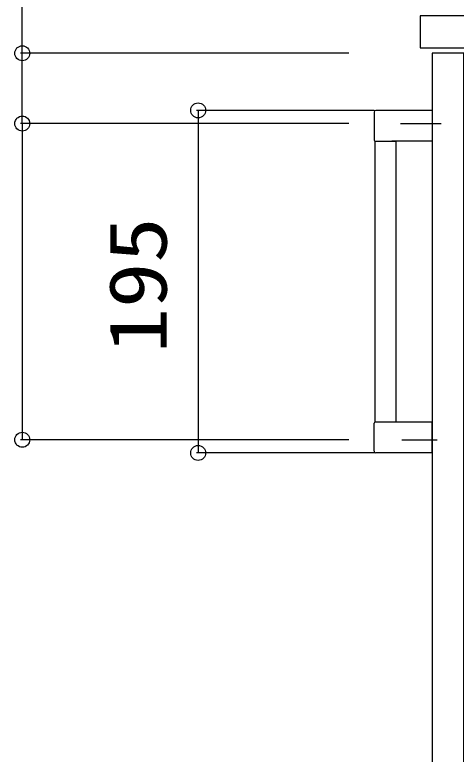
# Model space of a CAD drawing. Units: millimetres, scale not verified. Extents: x -1980 to 1980, y -3200 to 3205.
# Drawn here: x -1538.2 to -1287.3, y -1929 to -1508.1 of the extents above; entities that cross this region are included whole.
import ezdxf
from ezdxf.enums import TextEntityAlignment as Align

# ---------------------------------------------------------------- set-up
doc = ezdxf.new("R2010")
doc.units = ezdxf.units.MM
doc.header["$LTSCALE"] = 15
doc.linetypes.add('CHAIN2', pattern=[12, 9, -1, 1, -1])
for name, color, linetype in [('0-2_YKK_12', 2, 'Continuous'), ('0-3_YKK_13', 4, 'Continuous'), ('0-6_YKK_D', 6, 'Continuous')]:
    doc.layers.add(name, color=color, linetype=linetype)
doc.styles.add('ＭＳ ゴシック', font='')
doc.styles.get('ＭＳ ゴシック').set_extended_font_data('MS Gothic')

msp = doc.modelspace()

# ---------------------------------------------------------------- linework, layer by layer
at = {"layer": '0-2_YKK_12'}
for points in [[(-1307.86, -1526.99), (-902.86, -1526.99), (-902.86, -1508.59), (-1307.86, -1508.59)], [(-1300.86, -2303.99), (-1282.86, -2303.99), (-1282.86, -1529.99), (-1300.86, -1529.99)]]:
    msp.add_lwpolyline(points, close=True, dxfattribs=at)
at = {"layer": '0-3_YKK_13'}
for p, q in [((-1334, -1563.48), (-1334, -1563.99)), ((-1334, -1563.99), (-1333.86, -1579.5)), ((-1300.86, -1562.49), (-1333, -1562.49)), ((-1300.86, -1562.49), (-1300.86, -1579.99)), ((-1333.36, -1739.99), (-1333.36, -1579.99)), ((-1333.36, -1579.99), (-1321.36, -1579.99)), ((-1300.86, -1579.99), (-1323.86, -1579.99)), ((-1321.36, -1739.99), (-1321.36, -1579.99)), ((-1334, -1755.99), (-1333.86, -1740.49)), ((-1327.36, -1739.99), (-1333.36, -1739.99)), ((-1321.36, -1739.99), (-1333.36, -1739.99)), ((-1300.86, -1739.99), (-1327.36, -1739.99)), ((-1300.86, -1757.49), (-1300.86, -1739.99)), ((-1334, -1756.5), (-1334, -1755.99)), ((-1300.86, -1757.49), (-1333, -1757.49))]:
    msp.add_line(p, q, dxfattribs=at)
at = {"layer": '0-3_YKK_13', "linetype": 'CHAIN2'}
for p, q in [((-1318.91, -1569.99), (-1295.76, -1569.99)), ((-1318.27, -1749.99), (-1298.05, -1749.99))]:
    msp.add_line(p, q, dxfattribs=at)
at = {"layer": '0-3_YKK_13'}
for centre, radius, start, end in [((-1333, -1563.49), 1, 90, 179.5), ((-1333.36, -1579.49), 0.5, 180.5, 270), ((-1333.36, -1740.49), 0.5, 90, 179.5), ((-1333, -1756.49), 1, 180.5, 270)]:
    msp.add_arc(centre, radius, start, end, dxfattribs=at)
at = {"layer": '0-6_YKK_D'}
for p, q in [((-1348.36, -1529.99), (-1535, -1529.99)), ((-1334, -1562.49), (-1435, -1562.49)), ((-1434, -1562.49), (-1434, -1757.49)), ((-1348.36, -1569.99), (-1535, -1569.99)), ((-1348.36, -1569.99), (-1535, -1569.99)), ((-1534, -1569.99), (-1534, -1749.99)), ((-1348.36, -1749.99), (-1535, -1749.99)), ((-1334, -1757.49), (-1435, -1757.49))]:
    msp.add_line(p, q, dxfattribs=at)
msp.add_lwpolyline([(-1534, -1569.99), (-1534, -1529.99), (-1534, -1427.19)], dxfattribs=at)
for centre in [(-1534, -1529.99), (-1434, -1562.49), (-1534, -1569.99), (-1534, -1569.99), (-1534, -1749.99), (-1434, -1757.49)]:
    msp.add_circle(centre, 4.25, dxfattribs=at)

# ---------------------------------------------------------------- texts
at = {"layer": '0-6_YKK_D', "style": 'ＭＳ ゴシック', "width": 1.15}
msp.add_text('195', height=32.99, rotation=90, dxfattribs=at).set_placement((-1442, -1700.79), align=Align.BOTTOM_LEFT)

doc.saveas('drawing.dxf')
